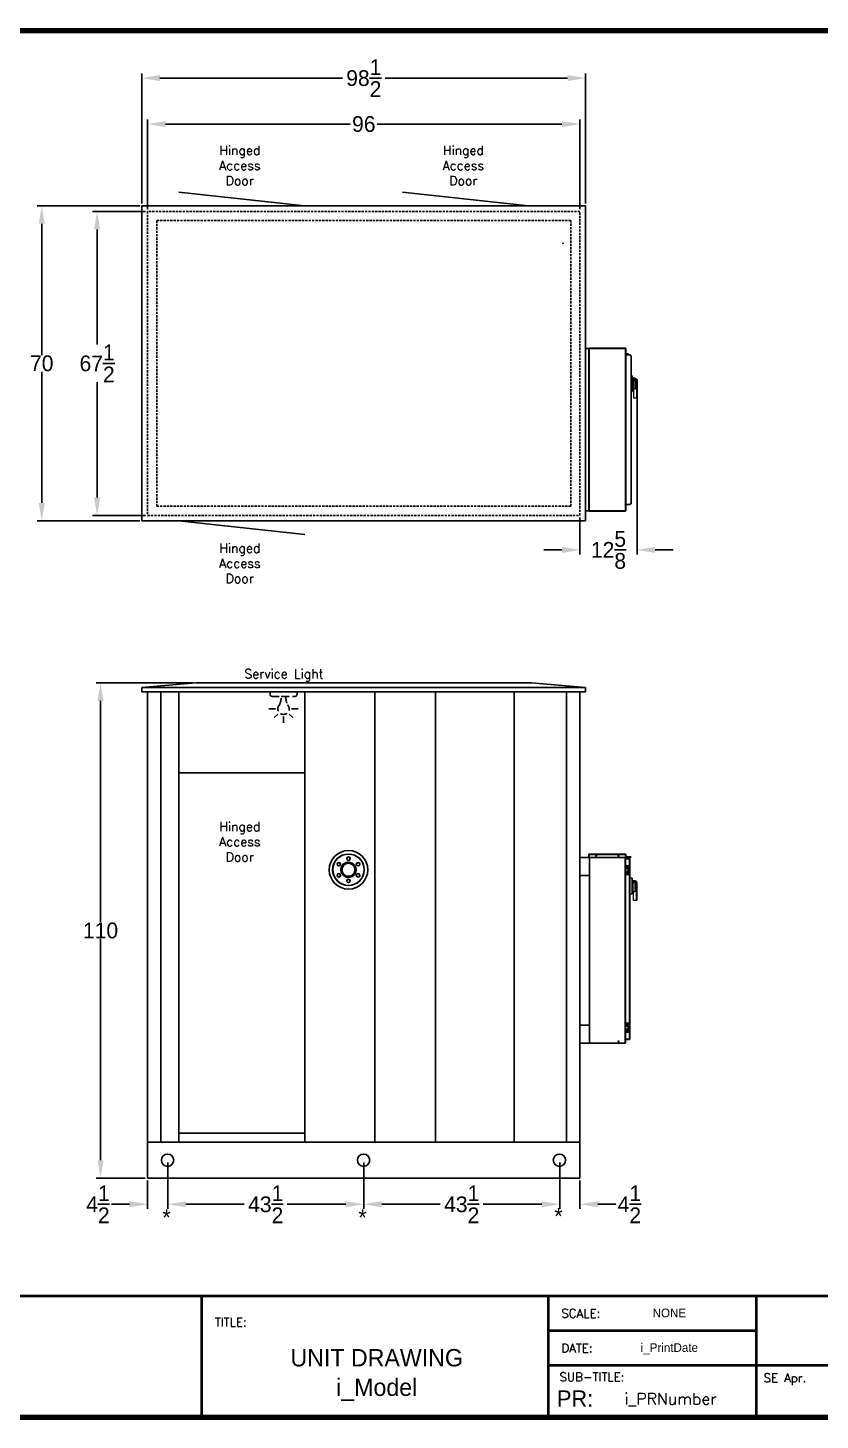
# Model space of a CAD drawing. Header units: inches. Extents: x 2587 to 3096, y 1218 to 1534.
# Drawn here: x 2757.5 to 2933.5, y 1224.7 to 1533.9 of the extents above; entities that cross this region are included whole.
import ezdxf
from ezdxf.enums import TextEntityAlignment as Align

# ---------------------------------------------------------------- set-up
doc = ezdxf.new("R2010")
doc.units = ezdxf.units.IN
doc.header["$MEASUREMENT"] = 0
doc.header["$PDSIZE"] = -1
doc.linetypes.add('HIDDENX2', pattern=[0.75, 0.5, -0.25])
doc.layers.add('Internal Disconnect 1 H1', color=7, linetype='Continuous')
doc.styles.add('SIMPLEX', font='SIMPLEX')
doc.styles.add('TCF_DIMENSION', font='simplex.shx')
doc.dimstyles.new('General Dimension', dxfattribs={"dimtxt": 3.5, "dimasz": 4, "dimexe": 1, "dimexo": 0.5, "dimgap": 0.09, "dimtad": 0, "dimtih": 1, "dimtoh": 1, "dimdec": 3, "dimzin": 0, "dimdsep": 46, "dimlunit": 5, "dimtxsty": 'Standard', "dimcen": 0.09, "dimadec": 0, "dimazin": 0, "dimtfac": 1, "dimtdec": 3, "dimtofl": 0, "dimtmove": 0, "dimatfit": 3, "dimfxl": 1, "dimtolj": 1, "dimtzin": 0, "dimarcsym": 0})

# ---------------------------------------------------------------- blocks, each defined once
blk = doc.blocks.new('*D41')
at = {"color": 0, "linetype": 'Continuous', "lineweight": -2}
for p, q in [((2788.56, 1281.89), (2788.56, 1271.6)), ((2784.06, 1277.89), (2784.06, 1271.6)), ((2780.06, 1272.6), (2776.06, 1272.6)), ((2792.56, 1272.6), (2796.56, 1272.6))]:
    blk.add_line(p, q, dxfattribs=at)
at = {"color": 0, "linetype": 'Continuous'}
for points in [[(2780.06, 1273.27), (2780.06, 1271.94), (2784.06, 1272.6)], [(2792.56, 1273.27), (2792.56, 1271.94), (2788.56, 1272.6)]]:
    blk.add_solid(points, dxfattribs=at)
at = {"layer": 'Defpoints', "color": 0, "linetype": 'Continuous'}
for p in [(2788.56, 1282.39), (2784.06, 1278.39), (2784.06, 1272.6)]:
    blk.add_point(p, dxfattribs=at)
at = {"color": 0, "linetype": 'Continuous', "insert": (2773.06, 1272.6), "char_height": 3.5, "attachment_point": 5}
blk.add_mtext('\\A1;4{\\H1x;\\S1/2;}', dxfattribs=at)
blk = doc.blocks.new('*D42')
at = {"color": 0, "linetype": 'Continuous', "lineweight": -2}
for p, q in [((2788.56, 1281.89), (2788.56, 1271.6)), ((2832.1, 1281.89), (2832.1, 1271.6)), ((2792.56, 1272.6), (2805.58, 1272.6)), ((2828.1, 1272.6), (2815.09, 1272.6))]:
    blk.add_line(p, q, dxfattribs=at)
at = {"color": 0, "linetype": 'Continuous'}
for points in [[(2792.56, 1273.27), (2792.56, 1271.94), (2788.56, 1272.6)], [(2828.1, 1273.27), (2828.1, 1271.94), (2832.1, 1272.6)]]:
    blk.add_solid(points, dxfattribs=at)
at = {"layer": 'Defpoints', "color": 0, "linetype": 'Continuous'}
for p in [(2788.56, 1282.39), (2832.1, 1282.39), (2832.1, 1272.6)]:
    blk.add_point(p, dxfattribs=at)
at = {"color": 0, "linetype": 'Continuous', "insert": (2810.33, 1272.6), "char_height": 3.5, "attachment_point": 5}
blk.add_mtext('\\A1;43{\\H1x;\\S1/2;}', dxfattribs=at)
blk = doc.blocks.new('*D43')
at = {"color": 0, "linetype": 'Continuous', "lineweight": -2}
for p, q in [((2832.1, 1281.89), (2832.1, 1271.6)), ((2875.64, 1281.89), (2875.64, 1271.6)), ((2836.1, 1272.6), (2849.11, 1272.6)), ((2871.64, 1272.6), (2858.63, 1272.6))]:
    blk.add_line(p, q, dxfattribs=at)
at = {"color": 0, "linetype": 'Continuous'}
for points in [[(2836.1, 1273.27), (2836.1, 1271.94), (2832.1, 1272.6)], [(2871.64, 1273.27), (2871.64, 1271.94), (2875.64, 1272.6)]]:
    blk.add_solid(points, dxfattribs=at)
at = {"layer": 'Defpoints', "color": 0, "linetype": 'Continuous'}
for p in [(2832.1, 1282.39), (2875.64, 1282.39), (2875.64, 1272.6)]:
    blk.add_point(p, dxfattribs=at)
at = {"color": 0, "linetype": 'Continuous', "insert": (2853.87, 1272.6), "char_height": 3.5, "attachment_point": 5}
blk.add_mtext('\\A1;43{\\H1x;\\S1/2;}', dxfattribs=at)
blk = doc.blocks.new('*D44')
at = {"color": 0, "linetype": 'Continuous', "lineweight": -2}
for p, q in [((2875.64, 1281.89), (2875.64, 1271.6)), ((2880.11, 1277.89), (2880.11, 1271.6)), ((2871.64, 1272.6), (2867.64, 1272.6)), ((2884.11, 1272.6), (2888.11, 1272.6))]:
    blk.add_line(p, q, dxfattribs=at)
at = {"color": 0, "linetype": 'Continuous'}
for points in [[(2871.64, 1273.27), (2871.64, 1271.94), (2875.64, 1272.6)], [(2884.11, 1273.27), (2884.11, 1271.94), (2880.11, 1272.6)]]:
    blk.add_solid(points, dxfattribs=at)
at = {"layer": 'Defpoints', "color": 0, "linetype": 'Continuous'}
for p in [(2875.64, 1282.39), (2880.11, 1278.39), (2880.11, 1272.6)]:
    blk.add_point(p, dxfattribs=at)
at = {"color": 0, "linetype": 'Continuous', "insert": (2891.12, 1272.6), "char_height": 3.5, "attachment_point": 5}
blk.add_mtext('\\A1;4{\\H1x;\\S1/2;}', dxfattribs=at)
blk = doc.blocks.new('*D45')
at = {"color": 0, "lineweight": -2}
for p, q in [((2794.29, 1388.39), (2772.64, 1388.39)), ((2773.64, 1384.39), (2773.64, 1335.23)), ((2773.64, 1282.39), (2773.64, 1331.55)), ((2783.54, 1278.39), (2772.64, 1278.39))]:
    blk.add_line(p, q, dxfattribs=at)
at = {"color": 0}
for points in [[(2772.97, 1384.39), (2774.3, 1384.39), (2773.64, 1388.39)], [(2772.97, 1282.39), (2774.3, 1282.39), (2773.64, 1278.39)]]:
    blk.add_solid(points, dxfattribs=at)
at = {"layer": 'Defpoints', "color": 0}
for p in [(2794.79, 1388.39), (2773.64, 1278.39), (2784.04, 1278.39)]:
    blk.add_point(p, dxfattribs=at)
at = {"color": 0, "insert": (2773.64, 1333.39), "char_height": 3.5, "attachment_point": 5}
blk.add_mtext('\\A1;110', dxfattribs=at)
blk = doc.blocks.new('*D46')
at = {"color": 0, "lineweight": -2}
for p, q in [((2783.59, 1493.1), (2771.88, 1493.1)), ((2772.88, 1489.1), (2772.88, 1463.53)), ((2772.88, 1429.6), (2772.88, 1455.18)), ((2783.59, 1425.6), (2771.88, 1425.6))]:
    blk.add_line(p, q, dxfattribs=at)
at = {"color": 0}
for points in [[(2772.21, 1489.1), (2773.55, 1489.1), (2772.88, 1493.1)], [(2772.21, 1429.6), (2773.55, 1429.6), (2772.88, 1425.6)]]:
    blk.add_solid(points, dxfattribs=at)
at = {"layer": 'Defpoints', "color": 0}
for p in [(2784.09, 1493.1), (2772.88, 1425.6), (2784.09, 1425.6)]:
    blk.add_point(p, dxfattribs=at)
at = {"color": 0, "insert": (2772.88, 1459.35), "char_height": 3.5, "attachment_point": 5}
blk.add_mtext('\\A1;67{\\H1x;\\S1/2;}', dxfattribs=at)
blk = doc.blocks.new('*D47')
at = {"color": 0, "lineweight": -2}
for p, q in [((2782.34, 1494.35), (2759.58, 1494.35)), ((2760.58, 1490.35), (2760.58, 1461.19)), ((2760.58, 1428.35), (2760.58, 1457.51)), ((2782.34, 1424.35), (2759.58, 1424.35))]:
    blk.add_line(p, q, dxfattribs=at)
at = {"color": 0}
for points in [[(2759.92, 1490.35), (2761.25, 1490.35), (2760.58, 1494.35)], [(2759.92, 1428.35), (2761.25, 1428.35), (2760.58, 1424.35)]]:
    blk.add_solid(points, dxfattribs=at)
at = {"layer": 'Defpoints', "color": 0}
for p in [(2760.58, 1494.35), (2782.84, 1494.35), (2782.84, 1424.35)]:
    blk.add_point(p, dxfattribs=at)
at = {"color": 0, "insert": (2760.58, 1459.35), "char_height": 3.5, "attachment_point": 5}
blk.add_mtext('\\A1;70', dxfattribs=at)
blk = doc.blocks.new('*D48')
at = {"color": 0, "lineweight": -2}
for p, q in [((2784.09, 1493.6), (2784.09, 1513.49)), ((2788.09, 1512.49), (2829.11, 1512.49)), ((2876.14, 1512.49), (2835.12, 1512.49)), ((2880.14, 1493.6), (2880.14, 1513.49))]:
    blk.add_line(p, q, dxfattribs=at)
at = {"color": 0}
for points in [[(2788.09, 1513.16), (2788.09, 1511.82), (2784.09, 1512.49)], [(2876.14, 1513.16), (2876.14, 1511.82), (2880.14, 1512.49)]]:
    blk.add_solid(points, dxfattribs=at)
at = {"layer": 'Defpoints', "color": 0}
for p in [(2880.14, 1512.49), (2784.09, 1493.1), (2880.14, 1493.1)]:
    blk.add_point(p, dxfattribs=at)
at = {"color": 0, "insert": (2832.12, 1512.49), "char_height": 3.5, "attachment_point": 5}
blk.add_mtext('\\A1;96', dxfattribs=at)
blk = doc.blocks.new('*D49')
at = {"color": 0, "lineweight": -2}
for p, q in [((2782.84, 1494.85), (2782.84, 1523.71)), ((2786.84, 1522.71), (2827.36, 1522.71)), ((2877.39, 1522.71), (2836.87, 1522.71)), ((2881.39, 1494.85), (2881.39, 1523.71))]:
    blk.add_line(p, q, dxfattribs=at)
at = {"color": 0}
for points in [[(2786.84, 1523.38), (2786.84, 1522.05), (2782.84, 1522.71)], [(2877.39, 1523.38), (2877.39, 1522.05), (2881.39, 1522.71)]]:
    blk.add_solid(points, dxfattribs=at)
at = {"layer": 'Defpoints', "color": 0}
for p in [(2881.39, 1522.71), (2782.84, 1494.35), (2881.39, 1494.35)]:
    blk.add_point(p, dxfattribs=at)
at = {"color": 0, "insert": (2832.12, 1522.71), "char_height": 3.5, "attachment_point": 5}
blk.add_mtext('\\A1;98{\\H1x;\\S1/2;}', dxfattribs=at)

msp = doc.modelspace()

# ---------------------------------------------------------------- linework, layer by layer
at = {"color": 0}
for p, q in [((2819.036, 1494.3541), (2791.036, 1497.3541)), ((2868.7002, 1494.3541), (2840.7002, 1497.3541)), ((2782.8398, 1494.3541), (2782.8398, 1424.3541)), ((2782.8398, 1494.3541), (2881.391, 1494.3541)), ((2881.391, 1494.3541), (2881.391, 1424.3541)), ((2881.391, 1462.6714), (2881.391, 1468.6714)), ((2882.141, 1462.6714), (2881.391, 1462.6714)), ((2892.814, 1454.2548), (2892.814, 1416.9312)), ((2882.141, 1426.6041), (2881.391, 1426.6041)), ((2782.8398, 1424.3541), (2881.391, 1424.3541)), ((2791.036, 1424.3541), (2819.036, 1421.3541)), ((2880.141, 1425.1041), (2880.141, 1416.9312)), ((2876.141, 1417.9312), (2872.141, 1417.9312)), ((2896.814, 1417.9312), (2900.814, 1417.9312)), ((2782.786, 1387.3906), (2794.786, 1388.3906)), ((2782.786, 1387.3906), (2794.786, 1388.3906)), ((2794.786, 1388.3906), (2869.3641, 1388.3906)), ((2869.3641, 1388.3906), (2881.3641, 1387.3906)), ((2782.786, 1386.3906), (2782.786, 1387.3906)), ((2782.786, 1387.3906), (2794.786, 1387.3906)), ((2782.786, 1386.3906), (2782.786, 1387.3906)), ((2782.786, 1387.3906), (2881.3641, 1387.3906)), ((2782.786, 1387.3906), (2794.786, 1387.3906)), ((2784.036, 1386.3906), (2782.786, 1386.3906)), ((2784.036, 1386.3906), (2782.786, 1386.3906)), ((2784.036, 1278.3906), (2784.036, 1386.3906)), ((2784.036, 1280.3906), (2784.036, 1386.3906)), ((2784.036, 1386.3906), (2881.3641, 1386.3906)), ((2787.036, 1286.3906), (2787.036, 1386.3906)), ((2787.036, 1286.3906), (2787.036, 1386.3906)), ((2791.036, 1286.3906), (2791.036, 1386.3906)), ((2791.036, 1286.3906), (2791.036, 1386.3906)), ((2819.036, 1286.3906), (2819.036, 1386.3906)), ((2819.036, 1286.3906), (2819.036, 1386.3906)), ((2834.536, 1286.3906), (2834.536, 1386.3906)), ((2834.536, 1286.3906), (2834.536, 1386.3906)), ((2848.036, 1286.3906), (2848.036, 1386.3906)), ((2848.036, 1286.3906), (2848.036, 1386.3906)), ((2865.536, 1286.3906), (2865.536, 1386.3906)), ((2865.536, 1286.3906), (2865.536, 1386.3906)), ((2881.3641, 1387.3906), (2869.3641, 1387.3906)), ((2877.1141, 1286.3906), (2877.1141, 1386.3906)), ((2880.1141, 1278.3906), (2880.1141, 1386.3906)), ((2880.1141, 1386.3906), (2881.3641, 1386.3906)), ((2881.3641, 1386.3906), (2881.3641, 1387.3906)), ((2791.036, 1368.3906), (2819.036, 1368.3906)), ((2791.036, 1368.3906), (2819.036, 1368.3906)), ((2882.2235, 1349.6406), (2880.1141, 1349.6406)), ((2882.2235, 1345.6406), (2880.1141, 1345.6406)), ((2882.2235, 1312.3906), (2880.1141, 1312.3906)), ((2882.2235, 1308.3906), (2880.1141, 1308.3906)), ((2791.036, 1288.3906), (2819.036, 1288.3906))]:
    msp.add_line(p, q, dxfattribs=at)
at = {"color": 0, "linetype": 'HIDDENX2'}
for p, q in [((2784.0898, 1493.1041), (2784.0898, 1425.6041)), ((2880.141, 1493.1041), (2784.0898, 1493.1041)), ((2784.0898, 1493.1041), (2784.0898, 1425.6041)), ((2880.141, 1493.1041), (2784.0898, 1493.1041)), ((2786.1106, 1491.0691), (2786.1106, 1427.639)), ((2878.1301, 1491.0691), (2786.1106, 1491.0691)), ((2786.1106, 1491.0691), (2786.1106, 1427.639)), ((2878.1301, 1491.0691), (2786.1106, 1491.0691)), ((2878.1301, 1427.639), (2878.1301, 1491.0691)), ((2878.1301, 1427.639), (2878.1301, 1491.0691)), ((2880.141, 1425.6041), (2880.141, 1493.1041)), ((2880.141, 1425.6041), (2880.141, 1493.1041)), ((2784.0898, 1425.6041), (2880.141, 1425.6041)), ((2784.0898, 1425.6041), (2880.141, 1425.6041)), ((2786.1106, 1427.639), (2878.1301, 1427.639)), ((2786.1106, 1427.639), (2878.1301, 1427.639))]:
    msp.add_line(p, q, dxfattribs=at)
at = {"color": 0, "linetype": 'Continuous'}
for p, q in [((2882.141, 1426.6041), (2882.141, 1462.6714)), ((2890.284, 1462.7471), (2882.2167, 1462.7471)), ((2882.2167, 1426.6041), (2882.2167, 1462.6714)), ((2890.284, 1462.6714), (2882.2167, 1462.6714)), ((2890.284, 1462.6714), (2890.284, 1462.7471)), ((2890.284, 1426.6041), (2890.284, 1462.6714)), ((2890.3597, 1462.6714), (2890.284, 1462.6714)), ((2890.3597, 1426.6041), (2890.3597, 1462.6714)), ((2890.4703, 1461.4531), (2890.3597, 1461.4531)), ((2890.3597, 1461.3424), (2890.4703, 1461.4531)), ((2890.3597, 1461.2339), (2890.3607, 1461.2339)), ((2890.3607, 1461.2339), (2890.3607, 1428.0416)), ((2890.3607, 1461.2339), (2891.2561, 1461.2339)), ((2890.4703, 1461.4531), (2890.8503, 1461.4531)), ((2890.8503, 1461.4531), (2890.9753, 1461.3281)), ((2890.9753, 1461.3281), (2890.9753, 1461.2339)), ((2891.5059, 1460.9809), (2891.2561, 1461.2339)), ((2891.5059, 1460.9809), (2891.5059, 1428.2946)), ((2882.2167, 1426.6041), (2882.141, 1426.6041)), ((2890.284, 1426.6041), (2882.2167, 1426.6041)), ((2882.2167, 1426.6041), (2882.2167, 1426.5284)), ((2882.2167, 1426.5284), (2890.284, 1426.5284)), ((2890.284, 1426.5284), (2890.284, 1426.6041)), ((2890.3597, 1426.6041), (2890.284, 1426.6041)), ((2890.3607, 1428.0416), (2890.3597, 1428.0416)), ((2891.2561, 1428.0416), (2890.3607, 1428.0416)), ((2891.2561, 1428.0416), (2891.5059, 1428.2946)), ((2882.1888, 1350.3149), (2882.1141, 1350.3149)), ((2882.1141, 1350.3149), (2882.1141, 1349.6406)), ((2882.1141, 1349.6406), (2882.1888, 1349.6406)), ((2882.1888, 1350.3149), (2882.1888, 1349.6406)), ((2882.1898, 1350.3149), (2882.1898, 1350.3906)), ((2890.2571, 1350.3906), (2882.1898, 1350.3906)), ((2882.1898, 1349.6406), (2882.1898, 1350.3149)), ((2890.2571, 1350.3149), (2882.1898, 1350.3149)), ((2890.2571, 1349.6406), (2882.1898, 1349.6406)), ((2882.2235, 1349.6406), (2882.2235, 1308.3906)), ((2890.1478, 1349.6406), (2890.1478, 1333.6372)), ((2890.2235, 1349.6406), (2890.2235, 1333.6739)), ((2891.1478, 1349.4157), (2890.2235, 1349.4157)), ((2891.1478, 1349.341), (2890.2235, 1349.341)), ((2890.2235, 1349.34), (2891.1478, 1349.34)), ((2890.2571, 1350.3906), (2890.2571, 1350.3149)), ((2890.2571, 1350.3149), (2890.2571, 1349.6406)), ((2890.3328, 1350.3149), (2890.2581, 1350.3149)), ((2890.2581, 1349.7778), (2890.2581, 1350.3149)), ((2890.2581, 1349.7778), (2890.3328, 1349.7778)), ((2890.3338, 1349.7768), (2890.3305, 1349.7022)), ((2890.3305, 1349.7022), (2891.226, 1349.6631)), ((2890.3328, 1349.7778), (2890.3328, 1350.3149)), ((2890.3338, 1349.7768), (2891.2292, 1349.7377)), ((2891.1478, 1349.341), (2891.1478, 1349.4157)), ((2891.1478, 1349.34), (2891.1478, 1309.3039)), ((2891.1478, 1349.34), (2891.2235, 1349.34)), ((2891.2235, 1349.34), (2891.2235, 1309.3039)), ((2891.2292, 1349.7377), (2891.226, 1349.6631)), ((2891.4757, 1349.6522), (2891.226, 1349.6631)), ((2891.479, 1349.7268), (2891.2292, 1349.7377)), ((2891.479, 1349.7268), (2891.4757, 1349.6522)), ((2890.8235, 1347.137), (2890.2235, 1347.137)), ((2890.8235, 1346.507), (2890.2235, 1346.507)), ((2890.3185, 1347.1582), (2890.3185, 1347.7882)), ((2890.3185, 1347.7882), (2890.4435, 1347.7882)), ((2890.4435, 1347.1582), (2890.3185, 1347.1582)), ((2890.3185, 1345.8557), (2890.3185, 1346.4857)), ((2890.3185, 1346.4857), (2890.4435, 1346.4857)), ((2890.4435, 1345.8557), (2890.3185, 1345.8557)), ((2890.4435, 1347.7882), (2890.4435, 1347.1582)), ((2890.4435, 1347.7882), (2890.8235, 1347.7882)), ((2890.8235, 1347.1582), (2890.4435, 1347.1582)), ((2890.4435, 1346.4857), (2890.4435, 1345.8557)), ((2890.4435, 1346.4857), (2890.8235, 1346.4857)), ((2890.8235, 1345.8557), (2890.4435, 1345.8557)), ((2890.476, 1347.1582), (2890.476, 1347.137)), ((2890.476, 1346.507), (2890.476, 1346.4857)), ((2890.791, 1347.137), (2890.791, 1347.1582)), ((2890.791, 1346.4857), (2890.791, 1346.507)), ((2890.8235, 1347.1582), (2890.8235, 1347.7882)), ((2890.8235, 1347.7882), (2890.9485, 1347.7882)), ((2890.9485, 1347.1582), (2890.8235, 1347.1582)), ((2890.8235, 1346.507), (2890.8235, 1347.137)), ((2890.8235, 1347.137), (2890.9485, 1347.137)), ((2890.9485, 1346.507), (2890.8235, 1346.507)), ((2890.8235, 1345.8557), (2890.8235, 1346.4857)), ((2890.8235, 1346.4857), (2890.9485, 1346.4857)), ((2890.9485, 1345.8557), (2890.8235, 1345.8557)), ((2890.9485, 1347.7882), (2890.9485, 1347.1582)), ((2890.9485, 1347.137), (2890.9485, 1346.507)), ((2890.9485, 1346.4857), (2890.9485, 1345.8557)), ((2890.1478, 1333.6372), (2890.1478, 1331.721)), ((2890.2235, 1333.6739), (2890.2235, 1331.7577)), ((2890.1478, 1331.721), (2890.1478, 1308.3906)), ((2890.2235, 1331.7577), (2890.2235, 1308.3906)), ((2890.8235, 1312.137), (2890.2235, 1312.137)), ((2890.8235, 1311.507), (2890.2235, 1311.507)), ((2890.3185, 1312.1582), (2890.3185, 1312.7882)), ((2890.3185, 1312.7882), (2890.4435, 1312.7882)), ((2890.4435, 1312.1582), (2890.3185, 1312.1582)), ((2890.3185, 1310.8557), (2890.3185, 1311.4857)), ((2890.3185, 1311.4857), (2890.4435, 1311.4857)), ((2890.4435, 1312.7882), (2890.4435, 1312.1582)), ((2890.4435, 1312.7882), (2890.8235, 1312.7882)), ((2890.8235, 1312.1582), (2890.4435, 1312.1582)), ((2890.4435, 1311.4857), (2890.4435, 1310.8557)), ((2890.4435, 1311.4857), (2890.8235, 1311.4857)), ((2890.476, 1312.1582), (2890.476, 1312.137)), ((2890.476, 1311.507), (2890.476, 1311.4857)), ((2890.791, 1312.137), (2890.791, 1312.1582)), ((2890.791, 1311.4857), (2890.791, 1311.507)), ((2890.8235, 1312.1582), (2890.8235, 1312.7882)), ((2890.8235, 1312.7882), (2890.9485, 1312.7882)), ((2890.9485, 1312.1582), (2890.8235, 1312.1582)), ((2890.8235, 1311.507), (2890.8235, 1312.137)), ((2890.8235, 1312.137), (2890.9485, 1312.137)), ((2890.9485, 1311.507), (2890.8235, 1311.507)), ((2890.8235, 1310.8557), (2890.8235, 1311.4857)), ((2890.8235, 1311.4857), (2890.9485, 1311.4857)), ((2890.9485, 1312.7882), (2890.9485, 1312.1582)), ((2890.9485, 1312.137), (2890.9485, 1311.507)), ((2890.9485, 1311.4857), (2890.9485, 1310.8557)), ((2882.2992, 1308.3906), (2882.2235, 1308.3906)), ((2890.1478, 1308.3906), (2882.2992, 1308.3906)), ((2890.2235, 1308.3906), (2890.1478, 1308.3906)), ((2890.2235, 1309.3039), (2891.1478, 1309.3039)), ((2890.2235, 1309.3029), (2891.1478, 1309.3029)), ((2890.2235, 1309.2282), (2891.1478, 1309.2282)), ((2890.4435, 1310.8557), (2890.3185, 1310.8557)), ((2890.8235, 1310.8557), (2890.4435, 1310.8557)), ((2890.9485, 1310.8557), (2890.8235, 1310.8557)), ((2891.1478, 1309.3039), (2891.2235, 1309.3039)), ((2891.1478, 1309.3029), (2891.1478, 1309.2282)), ((2784.036, 1286.3906), (2880.0872, 1286.3906)), ((2784.036, 1286.3906), (2784.036, 1278.3906)), ((2784.036, 1286.3906), (2784.036, 1278.3906)), ((2784.0629, 1286.3906), (2880.1141, 1286.3906)), ((2880.1141, 1286.3906), (2880.1141, 1278.3906)), ((2784.036, 1278.3906), (2880.0872, 1278.3906)), ((2784.0629, 1278.3906), (2880.1141, 1278.3906))]:
    msp.add_line(p, q, dxfattribs=at)
at = {"color": 0, "linetype": 'HIDDENX2', "ltscale": 3}
for p, q in [((2811.2835, 1386.3906), (2811.2835, 1385.8906)), ((2811.7835, 1385.3906), (2816.7835, 1385.3906)), ((2814.2835, 1385.3906), (2813.7835, 1385.3906)), ((2817.2835, 1385.8906), (2817.2835, 1386.3906)), ((2817.2835, 1386.3906), (2817.2835, 1385.8906)), ((2812.5409, 1382.6406), (2810.9888, 1382.6406)), ((2816.0261, 1382.6406), (2817.5782, 1382.6406)), ((2813.0114, 1381.4496), (2812.2259, 1380.7141)), ((2814.2835, 1380.898), (2814.2835, 1379.5376)), ((2815.5556, 1381.4496), (2816.3411, 1380.7141))]:
    msp.add_line(p, q, dxfattribs=at)
at = {"color": 0, "linetype": 'Continuous', "lineweight": 20}
for p, q in [((2796.1248, 1225.2748), (2796.1248, 1252.2228)), ((2873.1191, 1252.2228), (3027.1077, 1252.2228)), ((2873.1191, 1225.2748), (2873.1191, 1252.2228)), ((2919.3157, 1252.2228), (2919.3157, 1225.2748)), ((2919.3157, 1244.5233), (2873.1191, 1244.5233)), ((3027.1077, 1236.8239), (2873.1191, 1236.8239))]:
    msp.add_line(p, q, dxfattribs=at)
for points, const_width in [([(2595.9397, 1225.2748), (3088.7032, 1225.2748), (3088.7032, 1533.252), (2595.9397, 1533.252), (2595.9397, 1225.2748)], 1.2319), ([(3088.7032, 1252.2228), (2719.1305, 1252.2228), (2719.1305, 1225.2748)], 0.616), ([(2796.1248, 1252.2228), (2796.1248, 1225.2748)], 0.616), ([(2873.1191, 1252.2228), (2873.1191, 1225.2748)], 0.616), ([(2919.3157, 1252.2228), (2919.3157, 1225.2748)], 0.616), ([(2919.3157, 1244.5233), (2873.1191, 1244.5233)], 0.616), ([(3027.1077, 1236.8239), (2873.1191, 1236.8239)], 0.616)]:
    msp.add_lwpolyline(points, dxfattribs=dict(at, const_width=const_width))
at = {"color": 0}
msp.add_circle((2828.7284, 1346.8839), 4.2789, dxfattribs=at)
at = {"color": 0, "linetype": 'Continuous'}
for centre, radius in [((2828.7015, 1346.8839), 3.5), ((2828.7015, 1346.8839), 3.5), ((2828.7015, 1346.8839), 3.5), ((2828.7284, 1346.8839), 3.5), ((2828.7284, 1346.8839), 3.5), ((2828.7284, 1346.8839), 3.5), ((2826.5592, 1348.1208), 0.3835), ((2826.5861, 1348.1208), 0.3835), ((2828.7015, 1346.8839), 1.4475), ((2828.7284, 1346.8839), 1.4475), ((2828.7015, 1349.3577), 0.3835), ((2828.7284, 1349.3577), 0.3835), ((2830.8438, 1348.1208), 0.3835), ((2830.8707, 1348.1208), 0.3835), ((2883.7235, 1350.0156), 0.0995), ((2888.7235, 1350.0156), 0.0995), ((2826.5592, 1345.6471), 0.3835), ((2826.5861, 1345.6471), 0.3835), ((2830.8438, 1345.6471), 0.3835), ((2830.8707, 1345.6471), 0.3835), ((2828.7015, 1344.4102), 0.3835), ((2828.7284, 1344.4102), 0.3835), ((2888.7235, 1308.7656), 0.0995), ((2788.536, 1282.3906), 1.375), ((2832.0751, 1282.3906), 1.375), ((2875.5845, 1282.3906), 1.375), ((2875.5845, 1282.3892), 1.375)]:
    msp.add_circle(centre, radius, dxfattribs=at)
at = {"color": 0, "linetype": 'HIDDENX2', "ltscale": 3}
for centre, radius, start, end in [((2811.7835, 1385.8906), 0.5, 180, 270), ((2809.0774, 1385.3861), 4.7061, 336.697344, 0.054062), ((2819.4896, 1385.3861), 4.7061, 179.945938, 203.302656), ((2816.7835, 1385.8906), 0.5, 270, 0), ((2814.2835, 1382.6406), 1.25, 135, 45)]:
    msp.add_arc(centre, radius, start, end, dxfattribs=at)
at = {"color": 0, "linetype": 'Continuous'}
for centre, radius, start, end in [((2828.7015, 1346.8839), 1.6827, 338.212981, 180), ((2828.7284, 1346.8839), 1.6827, 338.212981, 180), ((2882.1898, 1350.3149), 0.0757, 90, 180), ((2882.1898, 1350.3149), 0.001, 90, 180), ((2890.2571, 1350.3149), 0.0757, 0, 90), ((2890.2571, 1350.3149), 0.001, 0, 90), ((2890.3338, 1349.7778), 0.0757, 180, 267.5), ((2890.3338, 1349.7778), 0.001, 180, 267.5), ((2891.1478, 1349.34), 0.0757, 0, 90), ((2891.1478, 1349.34), 0.001, 0, 90), ((2828.7015, 1346.8839), 1.6827, 180, 21.787019), ((2828.7284, 1346.8839), 1.6827, 180, 21.787019), ((2891.1478, 1309.3039), 0.001, 270, 0), ((2891.1478, 1309.3039), 0.0757, 270, 0)]:
    msp.add_arc(centre, radius, start, end, dxfattribs=at)
at = {"color": 0, "linetype": 'HIDDENX2'}
msp.add_point((2876.4013, 1486.0098), dxfattribs=at)
msp.add_point((2876.4013, 1486.0098), dxfattribs=at)
at = {"color": 0}
for points in [[(2876.141, 1418.5979), (2876.141, 1417.2646), (2880.141, 1417.9312)], [(2896.814, 1418.5979), (2896.814, 1417.2646), (2892.814, 1417.9312)]]:
    msp.add_solid(points, dxfattribs=at)
at = {"layer": 'Internal Disconnect 1 H1', "color": 0, "linetype": 'Continuous', "lineweight": 15}
for p, q in [((2891.7515, 1456.5682), (2891.507, 1456.5682)), ((2891.7515, 1456.5682), (2891.7515, 1453.1307)), ((2891.939, 1456.1619), (2891.7515, 1456.1619)), ((2891.814, 1456.0116), (2891.7515, 1456.0116)), ((2891.814, 1455.9436), (2891.7515, 1455.9436)), ((2891.814, 1455.8755), (2891.7515, 1455.8755)), ((2891.814, 1454.304), (2891.7515, 1454.304)), ((2891.814, 1454.2349), (2891.7515, 1454.2349)), ((2891.814, 1454.1669), (2891.7515, 1454.1669)), ((2891.7515, 1453.5369), (2891.939, 1453.5369)), ((2891.814, 1455.9436), (2891.814, 1456.0116)), ((2891.814, 1455.8755), (2891.814, 1455.9436)), ((2891.814, 1454.2349), (2891.814, 1454.304)), ((2891.814, 1454.1669), (2891.814, 1454.2349)), ((2891.939, 1456.1619), (2891.939, 1453.5369)), ((2892.439, 1456.0369), (2891.939, 1456.0369)), ((2891.939, 1453.6619), (2892.439, 1453.6619)), ((2892.0015, 1455.8659), (2892.0015, 1455.6891)), ((2892.7515, 1455.8659), (2892.0015, 1455.8659)), ((2892.7515, 1455.6891), (2892.0015, 1455.6891)), ((2892.0015, 1455.6891), (2892.0015, 1455.6299)), ((2892.0015, 1455.6299), (2892.439, 1455.6299)), ((2892.0015, 1455.5508), (2892.0015, 1455.6299)), ((2892.439, 1455.5508), (2892.0015, 1455.5508)), ((2892.0015, 1453.6619), (2892.0015, 1451.7158)), ((2892.439, 1455.8659), (2892.439, 1456.0369)), ((2892.439, 1455.5508), (2892.439, 1455.6299)), ((2892.439, 1453.6619), (2892.439, 1455.5508)), ((2892.5015, 1455.9744), (2892.5015, 1455.8659)), ((2892.5015, 1455.4933), (2892.5027, 1455.5015)), ((2892.5015, 1455.4933), (2892.5015, 1453.7244)), ((2892.5027, 1453.8799), (2892.5015, 1453.8717)), ((2892.5027, 1455.5015), (2892.5063, 1455.5094)), ((2892.5063, 1453.8878), (2892.5027, 1453.8799)), ((2892.5063, 1455.5094), (2892.512, 1455.5167)), ((2892.512, 1453.8951), (2892.5063, 1453.8878)), ((2892.512, 1455.5167), (2892.5198, 1455.5231)), ((2892.5198, 1453.9015), (2892.512, 1453.8951)), ((2892.5198, 1455.5231), (2892.5293, 1455.5283)), ((2892.5293, 1453.9067), (2892.5198, 1453.9015)), ((2892.5293, 1455.5283), (2892.5401, 1455.5322)), ((2892.5401, 1453.9106), (2892.5293, 1453.9067)), ((2892.5401, 1455.5322), (2892.5518, 1455.5346)), ((2892.5518, 1453.913), (2892.5401, 1453.9106)), ((2892.5518, 1455.5346), (2892.564, 1455.5354)), ((2892.564, 1453.9138), (2892.5518, 1453.913)), ((2892.564, 1455.5354), (2892.564, 1454.9918)), ((2892.7515, 1454.9918), (2892.564, 1454.9918)), ((2892.564, 1454.9918), (2892.564, 1454.4432)), ((2892.564, 1454.4432), (2892.7515, 1454.4432)), ((2892.564, 1454.4432), (2892.564, 1453.9138)), ((2892.7515, 1455.6891), (2892.7515, 1455.8659)), ((2892.7515, 1454.9918), (2892.7515, 1455.6891)), ((2892.7515, 1454.4432), (2892.7515, 1454.9918)), ((2892.7515, 1451.7158), (2892.7515, 1454.4432)), ((2892.814, 1455.7795), (2892.814, 1455.6871)), ((2892.814, 1455.6871), (2892.814, 1455.004)), ((2892.814, 1455.1932), (2892.814, 1455.1564)), ((2892.814, 1455.004), (2892.814, 1454.5057)), ((2892.814, 1454.5295), (2892.814, 1451.7579)), ((2891.507, 1453.1307), (2891.7515, 1453.1307)), ((2892.0015, 1451.7158), (2892.7515, 1451.7158)), ((2892.0015, 1451.7137), (2892.0015, 1451.7158)), ((2892.0198, 1451.6954), (2892.7515, 1451.6954)), ((2892.7637, 1451.7166), (2892.7515, 1451.7158)), ((2892.7515, 1451.6954), (2892.7515, 1451.7158)), ((2892.7754, 1451.719), (2892.7637, 1451.7166)), ((2892.7862, 1451.7229), (2892.7754, 1451.719)), ((2892.7957, 1451.7281), (2892.7862, 1451.7229)), ((2892.8035, 1451.7345), (2892.7957, 1451.7281)), ((2892.8092, 1451.7418), (2892.8035, 1451.7345)), ((2892.8128, 1451.7497), (2892.8092, 1451.7418)), ((2892.814, 1451.7579), (2892.8128, 1451.7497)), ((2891.6977, 1344.9922), (2891.1977, 1344.9922)), ((2891.7246, 1344.9922), (2891.2246, 1344.9922)), ((2891.6977, 1344.9922), (2891.6977, 1341.5547)), ((2891.8852, 1344.586), (2891.6977, 1344.586)), ((2891.7602, 1344.4357), (2891.6977, 1344.4357)), ((2891.7602, 1344.3677), (2891.6977, 1344.3677)), ((2891.7602, 1344.2996), (2891.6977, 1344.2996)), ((2891.7602, 1342.7281), (2891.6977, 1342.7281)), ((2891.7602, 1342.6589), (2891.6977, 1342.6589)), ((2891.7602, 1342.591), (2891.6977, 1342.591)), ((2891.7246, 1344.9922), (2891.7246, 1341.5547)), ((2891.9121, 1344.586), (2891.7246, 1344.586)), ((2891.7871, 1344.4357), (2891.7246, 1344.4357)), ((2891.7871, 1344.3677), (2891.7246, 1344.3677)), ((2891.7871, 1344.2996), (2891.7246, 1344.2996)), ((2891.7871, 1342.7281), (2891.7246, 1342.7281)), ((2891.7871, 1342.6589), (2891.7246, 1342.6589)), ((2891.7871, 1342.591), (2891.7246, 1342.591)), ((2891.7602, 1344.3677), (2891.7602, 1344.4357)), ((2891.7602, 1344.2996), (2891.7602, 1344.3677)), ((2891.7602, 1342.6589), (2891.7602, 1342.7281)), ((2891.7602, 1342.591), (2891.7602, 1342.6589)), ((2891.7871, 1344.3677), (2891.7871, 1344.4357)), ((2891.7871, 1344.2996), (2891.7871, 1344.3677)), ((2891.7871, 1342.6589), (2891.7871, 1342.7281)), ((2891.7871, 1342.591), (2891.7871, 1342.6589)), ((2891.8852, 1344.586), (2891.8852, 1341.961)), ((2892.3852, 1344.461), (2891.8852, 1344.461)), ((2891.8852, 1342.086), (2892.3852, 1342.086)), ((2891.9121, 1344.586), (2891.9121, 1341.961)), ((2892.4121, 1344.461), (2891.9121, 1344.461)), ((2891.9121, 1342.086), (2892.4121, 1342.086)), ((2891.9477, 1344.29), (2891.9477, 1344.1132)), ((2892.6977, 1344.29), (2891.9477, 1344.29)), ((2892.6977, 1344.1132), (2891.9477, 1344.1132)), ((2891.9477, 1344.1132), (2891.9477, 1344.054)), ((2891.9477, 1344.054), (2892.3852, 1344.054)), ((2891.9477, 1343.9749), (2891.9477, 1344.054)), ((2892.3852, 1343.9749), (2891.9477, 1343.9749)), ((2891.9477, 1342.086), (2891.9477, 1340.1399)), ((2891.9746, 1344.29), (2891.9746, 1344.1132)), ((2892.7246, 1344.29), (2891.9746, 1344.29)), ((2892.7246, 1344.1132), (2891.9746, 1344.1132)), ((2891.9746, 1344.1132), (2891.9746, 1344.054)), ((2891.9746, 1344.054), (2892.4121, 1344.054)), ((2891.9746, 1343.9749), (2891.9746, 1344.054)), ((2892.4121, 1343.9749), (2891.9746, 1343.9749)), ((2891.9746, 1342.086), (2891.9746, 1340.1399)), ((2892.3852, 1344.29), (2892.3852, 1344.461)), ((2892.3852, 1343.9749), (2892.3852, 1344.054)), ((2892.3852, 1342.086), (2892.3852, 1343.9749)), ((2892.4121, 1344.29), (2892.4121, 1344.461)), ((2892.4121, 1343.9749), (2892.4121, 1344.054)), ((2892.4121, 1342.086), (2892.4121, 1343.9749)), ((2892.4477, 1344.3985), (2892.4477, 1344.29)), ((2892.4477, 1343.9174), (2892.4489, 1343.9256)), ((2892.4477, 1343.9174), (2892.4477, 1342.1485)), ((2892.4489, 1342.304), (2892.4477, 1342.2958)), ((2892.4489, 1343.9256), (2892.4525, 1343.9335)), ((2892.4525, 1342.3119), (2892.4489, 1342.304)), ((2892.4525, 1343.9335), (2892.4583, 1343.9408)), ((2892.4583, 1342.3192), (2892.4525, 1342.3119)), ((2892.4583, 1343.9408), (2892.466, 1343.9472)), ((2892.466, 1342.3256), (2892.4583, 1342.3192)), ((2892.466, 1343.9472), (2892.4755, 1343.9524)), ((2892.4755, 1342.3308), (2892.466, 1342.3256)), ((2892.4746, 1344.3985), (2892.4746, 1344.29)), ((2892.4746, 1343.9174), (2892.4758, 1343.9256)), ((2892.4746, 1343.9174), (2892.4746, 1342.1485)), ((2892.4758, 1342.304), (2892.4746, 1342.2958)), ((2892.4755, 1343.9524), (2892.4863, 1343.9563)), ((2892.4863, 1342.3347), (2892.4755, 1342.3308)), ((2892.4758, 1343.9256), (2892.4794, 1343.9335)), ((2892.4794, 1342.3119), (2892.4758, 1342.304)), ((2892.4794, 1343.9335), (2892.4852, 1343.9408)), ((2892.4852, 1342.3192), (2892.4794, 1342.3119)), ((2892.4852, 1343.9408), (2892.4929, 1343.9472)), ((2892.4929, 1342.3256), (2892.4852, 1342.3192)), ((2892.4863, 1343.9563), (2892.498, 1343.9587)), ((2892.498, 1342.3371), (2892.4863, 1342.3347)), ((2892.4929, 1343.9472), (2892.5024, 1343.9524)), ((2892.5024, 1342.3308), (2892.4929, 1342.3256)), ((2892.498, 1343.9587), (2892.5102, 1343.9595)), ((2892.5102, 1342.3379), (2892.498, 1342.3371)), ((2892.5024, 1343.9524), (2892.5132, 1343.9563)), ((2892.5132, 1342.3347), (2892.5024, 1342.3308)), ((2892.5102, 1343.9595), (2892.5102, 1343.4159)), ((2892.6977, 1343.4159), (2892.5102, 1343.4159)), ((2892.5102, 1343.4159), (2892.5102, 1342.8672)), ((2892.5102, 1342.8672), (2892.6977, 1342.8672)), ((2892.5102, 1342.8672), (2892.5102, 1342.3379)), ((2892.5132, 1343.9563), (2892.5249, 1343.9587)), ((2892.5249, 1342.3371), (2892.5132, 1342.3347)), ((2892.5249, 1343.9587), (2892.5371, 1343.9595)), ((2892.5371, 1342.3379), (2892.5249, 1342.3371)), ((2892.5371, 1343.9595), (2892.5371, 1343.4159)), ((2892.7246, 1343.4159), (2892.5371, 1343.4159)), ((2892.5371, 1343.4159), (2892.5371, 1342.8672)), ((2892.5371, 1342.8672), (2892.7246, 1342.8672)), ((2892.5371, 1342.8672), (2892.5371, 1342.3379)), ((2892.6977, 1344.1132), (2892.6977, 1344.29)), ((2892.6977, 1343.4159), (2892.6977, 1344.1132)), ((2892.6977, 1342.8672), (2892.6977, 1343.4159)), ((2892.6977, 1340.1399), (2892.6977, 1342.8672)), ((2892.7246, 1344.1132), (2892.7246, 1344.29)), ((2892.7246, 1343.4159), (2892.7246, 1344.1132)), ((2892.7246, 1342.8672), (2892.7246, 1343.4159)), ((2892.7246, 1340.1399), (2892.7246, 1342.8672)), ((2892.7602, 1344.2036), (2892.7602, 1344.1112)), ((2892.7602, 1344.1112), (2892.7602, 1343.4281)), ((2892.7602, 1343.6172), (2892.7602, 1343.5805)), ((2892.7602, 1343.4281), (2892.7602, 1342.9297)), ((2892.7602, 1342.9536), (2892.7602, 1340.182)), ((2892.7871, 1344.2036), (2892.7871, 1344.1112)), ((2892.7871, 1344.1112), (2892.7871, 1343.4281)), ((2892.7871, 1343.6172), (2892.7871, 1343.5805)), ((2892.7871, 1343.4281), (2892.7871, 1342.9297)), ((2892.7871, 1342.9536), (2892.7871, 1340.182)), ((2891.1977, 1341.5547), (2891.6977, 1341.5547)), ((2891.2246, 1341.5547), (2891.7246, 1341.5547)), ((2891.6977, 1341.961), (2891.8852, 1341.961)), ((2891.7246, 1341.961), (2891.9121, 1341.961)), ((2891.9477, 1340.1399), (2892.6977, 1340.1399)), ((2891.9477, 1340.1378), (2891.9477, 1340.1399)), ((2891.966, 1340.1195), (2892.6977, 1340.1195)), ((2891.9746, 1340.1399), (2892.7246, 1340.1399)), ((2891.9746, 1340.1378), (2891.9746, 1340.1399)), ((2891.9929, 1340.1195), (2892.7246, 1340.1195)), ((2892.7099, 1340.1407), (2892.6977, 1340.1399)), ((2892.6977, 1340.1195), (2892.6977, 1340.1399)), ((2892.7216, 1340.1431), (2892.7099, 1340.1407)), ((2892.7325, 1340.147), (2892.7216, 1340.1431)), ((2892.7368, 1340.1407), (2892.7246, 1340.1399)), ((2892.7246, 1340.1195), (2892.7246, 1340.1399)), ((2892.7419, 1340.1522), (2892.7325, 1340.147)), ((2892.7485, 1340.1431), (2892.7368, 1340.1407)), ((2892.7497, 1340.1586), (2892.7419, 1340.1522)), ((2892.7593, 1340.147), (2892.7485, 1340.1431)), ((2892.7555, 1340.1659), (2892.7497, 1340.1586)), ((2892.759, 1340.1738), (2892.7555, 1340.1659)), ((2892.7602, 1340.182), (2892.759, 1340.1738)), ((2892.7688, 1340.1522), (2892.7593, 1340.147)), ((2892.7766, 1340.1586), (2892.7688, 1340.1522)), ((2892.7824, 1340.1659), (2892.7766, 1340.1586)), ((2892.7859, 1340.1738), (2892.7824, 1340.1659)), ((2892.7871, 1340.182), (2892.7859, 1340.1738))]:
    msp.add_line(p, q, dxfattribs=at)
at = {"layer": 'Internal Disconnect 1 H1', "color": 0, "linetype": 'Continuous', "lineweight": 15, "ltscale": 5}
for p, q in [((2891.1977, 1344.9922), (2891.1977, 1341.5547)), ((2891.2246, 1344.9922), (2891.2246, 1341.5547))]:
    msp.add_line(p, q, dxfattribs=at)
at = {"layer": 'Internal Disconnect 1 H1', "color": 0, "linetype": 'Continuous', "lineweight": 15}
for centre, radius, start, end in [((2892.439, 1455.9744), 0.0625, 0, 90), ((2892.4502, 1455.5147), 0.1157, 10.324635, 95.533467), ((2892.4425, 1455.492), 0.059, 1.320269, 93.432226), ((2892.439, 1453.7244), 0.0625, 270, 0), ((2892.5465, 1454.9279), 0.0663, 74.668585, 132.730784), ((2892.564, 1454.3807), 0.0625, 90, 180), ((2892.4683, 1453.9224), 0.0961, 290.218766, 354.862295), ((2892.7373, 1455.7898), 0.0774, 352.356371, 79.404088), ((2892.7671, 1455.1957), 0.4936, 84.549376, 91.811998), ((2892.7672, 1455.0773), 0.0869, 259.570895, 302.535392), ((2892.7515, 1454.5057), 0.0625, 270, 0), ((2892.018, 1451.7119), 0.0166, 173.78448, 276.21552), ((2892.7515, 1451.7579), 0.0625, 270, 0), ((2892.3852, 1344.3985), 0.0625, 0, 90), ((2892.3964, 1343.9388), 0.1157, 10.324635, 95.533467), ((2892.3888, 1343.916), 0.059, 1.320269, 93.432226), ((2892.3852, 1342.1485), 0.0625, 270, 0), ((2892.4121, 1344.3985), 0.0625, 0, 90), ((2892.4233, 1343.9388), 0.1157, 10.324635, 95.533467), ((2892.4157, 1343.916), 0.059, 1.320269, 93.432226), ((2892.4121, 1342.1485), 0.0625, 270, 0), ((2892.4927, 1343.352), 0.0663, 74.668585, 132.730784), ((2892.5102, 1342.8047), 0.0625, 90, 180), ((2892.4145, 1342.3465), 0.0961, 290.218766, 354.862295), ((2892.5196, 1343.352), 0.0663, 74.668585, 132.730784), ((2892.5371, 1342.8047), 0.0625, 90, 180), ((2892.4414, 1342.3465), 0.0961, 290.218766, 354.862295), ((2892.6835, 1344.2139), 0.0774, 352.356371, 79.404088), ((2892.7133, 1343.6198), 0.4936, 84.549376, 91.811998), ((2892.7135, 1343.5014), 0.0869, 259.570895, 302.535392), ((2892.6977, 1342.9297), 0.0625, 270, 0), ((2892.7104, 1344.2139), 0.0774, 352.356371, 79.404088), ((2892.7402, 1343.6198), 0.4936, 84.549376, 91.811998), ((2892.7404, 1343.5014), 0.0869, 259.570895, 302.535392), ((2892.7246, 1342.9297), 0.0625, 270, 0), ((2891.9642, 1340.136), 0.0166, 173.78448, 276.21552), ((2891.9911, 1340.136), 0.0166, 173.78448, 276.21552), ((2892.6977, 1340.182), 0.0625, 270, 0), ((2892.7246, 1340.182), 0.0625, 270, 0)]:
    msp.add_arc(centre, radius, start, end, dxfattribs=at)

# ---------------------------------------------------------------- texts
at = {"color": 0, "linetype": 'Continuous'}
for p in [(2787.3655, 1267.885), (2830.9045, 1267.885), (2874.4435, 1268.1782)]:
    msp.add_text('*', height=3.5821, dxfattribs=at).set_placement(p)
at = {"color": 0, "linetype": 'Continuous', "lineweight": 20, "style": 'SIMPLEX'}
for s, p in [('SCALE:', (2876.0064, 1247.4106)), ('TITLE:', (2799.0121, 1245.4858)), ('DATE:', (2876.0064, 1239.7112)), ('SUB-TITLE:', (2875.5893, 1233.2819)), ('SE Apr.', (2920.9524, 1233.1031))]:
    msp.add_text(s, height=1.92486, dxfattribs=at).set_placement(p)
at = {"color": 0, "linetype": 'Continuous', "lineweight": 20}
for s, height, p in [('NONE', 1.92486, (2899.9957, 1247.5123)), ('UNIT DRAWING', 3.849715, (2834.9858, 1236.598)), ('i_PrintDate', 1.924857, (2899.9957, 1239.8129)), ('i_Model', 3.84971, (2834.9858, 1230.0367))]:
    msp.add_text(s, height=height, dxfattribs=at).set_placement(p, align=Align.CENTER)
msp.add_text('PR:', height=3.60911, dxfattribs=at).set_placement((2883.0726, 1227.666), align=Align.RIGHT)
at = {"color": 0, "linetype": 'Continuous', "lineweight": 20, "style": 'SIMPLEX'}
msp.add_text('i_PRNumber', height=2.55621, dxfattribs=at).set_placement((2900.2657, 1228.1107), align=Align.CENTER)
at = {"color": 0, "linetype": 'Continuous', "char_height": 2.025, "attachment_point": 8, "style": 'TCF_DIMENSION'}
for s, insert in [('Hinged\\PAccess\\PDoor', (2804.5781, 1498.9014)), ('Hinged\\PAccess\\PDoor', (2854.2422, 1498.9014)), ('Hinged\\PAccess\\PDoor', (2804.5781, 1410.5606)), ('Service Light', (2814.3631, 1388.7152)), ('Hinged\\PAccess\\PDoor', (2804.5781, 1348.7265))]:
    msp.add_mtext(s, dxfattribs=dict(at, insert=insert))
at = {"color": 0, "insert": (2886.4775, 1417.9312), "char_height": 3.5, "attachment_point": 5}
msp.add_mtext('\\A1;12{\\H1.000000x;\\S5/8;}', dxfattribs=at)

# ---------------------------------------------------------------- dimensions: what is measured, and where the dimension line sits
at = {"color": 0}
for base, p1, p2, picture, middle in [((2881.391, 1522.7124), (2782.8398, 1494.3541), (2881.391, 1494.3541), '*D49', (2832.1154, 1522.7124)), ((2880.141, 1512.4905), (2784.0898, 1493.1041), (2880.141, 1493.1041), '*D48', (2832.1154, 1512.4905))]:
    dim = msp.add_linear_dim(base=base, p1=p1, p2=p2, dimstyle='General Dimension', dxfattribs=at)
    dim.commit()
    dim.dimension.update_dxf_attribs({"geometry": picture, "text_midpoint": middle})
for base, p1, p2, picture, middle in [((2760.5836, 1494.3541), (2782.8398, 1424.3541), (2782.8398, 1494.3541), '*D47', (2760.5836, 1459.3541)), ((2772.8789, 1425.6041), (2784.0898, 1493.1041), (2784.0898, 1425.6041), '*D46', (2772.8789, 1459.3541)), ((2773.6355, 1278.3906), (2794.786, 1388.3906), (2784.036, 1278.3906), '*D45', (2773.6355, 1333.3906))]:
    dim = msp.add_linear_dim(base=base, p1=p1, p2=p2, angle=90, dimstyle='General Dimension', dxfattribs=at)
    dim.commit()
    dim.dimension.update_dxf_attribs({"geometry": picture, "text_midpoint": middle})
at = {"color": 0, "linetype": 'Continuous'}
for base, p1, p2, picture, middle in [((2784.0629, 1272.605), (2788.5629, 1282.3906), (2784.0629, 1278.3906), '*D41', (2773.0563, 1272.605)), ((2832.1019, 1272.605), (2788.5629, 1282.3906), (2832.1019, 1282.3906), '*D42', (2810.3324, 1272.605)), ((2875.641, 1272.605), (2832.1019, 1282.3906), (2875.641, 1282.3906), '*D43', (2853.8715, 1272.605)), ((2880.1141, 1272.605), (2875.641, 1282.3906), (2880.1141, 1278.3906), '*D44', (2891.1207, 1272.605))]:
    dim = msp.add_linear_dim(base=base, p1=p1, p2=p2, dimstyle='General Dimension', dxfattribs=at)
    dim.commit()
    dim.dimension.update_dxf_attribs({"geometry": picture, "text_midpoint": middle})

doc.saveas('drawing.dxf')
